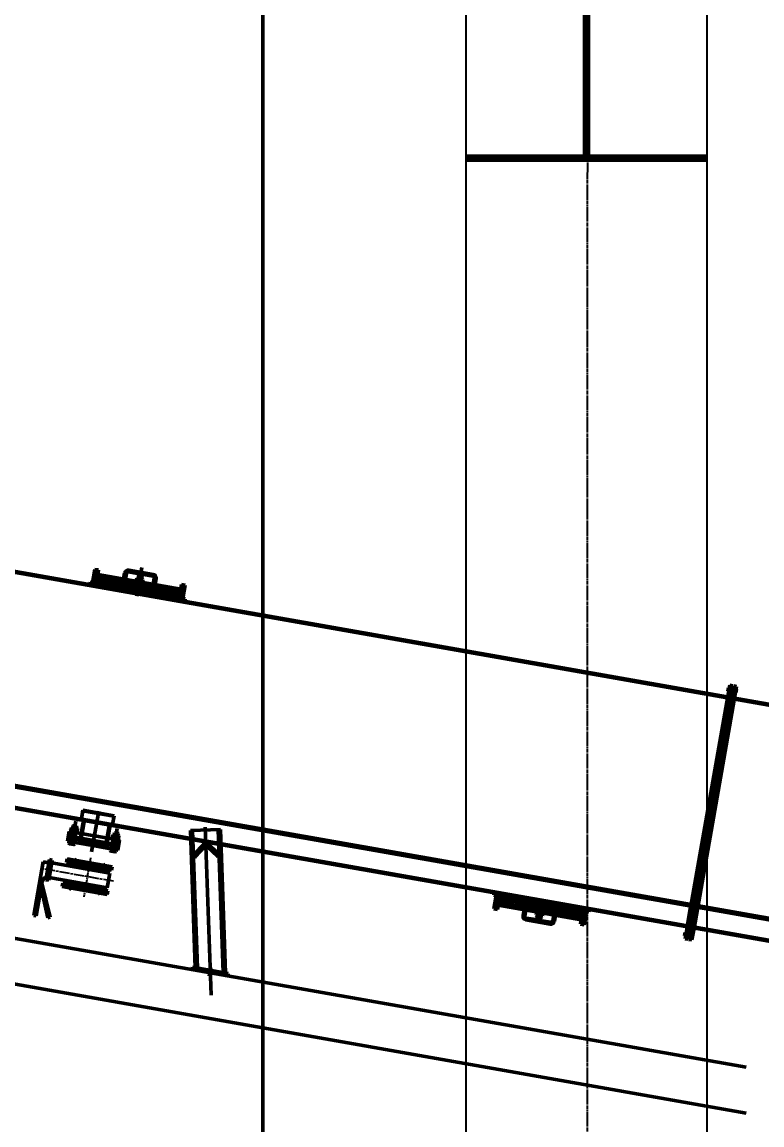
# Model space of a CAD drawing. Header units: millimetres. Extents: x -1263456 to 2767218, y -83310 to 50301.
# Drawn here: x 1107186 to 1109642, y -61491 to -57827 of the extents above; entities that cross this region are included whole.
import ezdxf

# ---------------------------------------------------------------- set-up
doc = ezdxf.new("R2010")
doc.units = ezdxf.units.MM
for name, pattern in [('AM_ISO08W050', [18, 12, -1.5, 3, -1.5]), ('AM_ISO08W050x2', [9, 6, -0.75, 1.5, -0.75]), ('AUSGEZOGEN', [0])]:
    doc.linetypes.add(name, pattern=pattern)
doc.layers.get('Defpoints').update_dxf_attribs({"linetype": 'AUSGEZOGEN'})
for name, color, linetype, lineweight in [('AM_0', 7, 'Continuous', 50), ('AM_5', 3, 'Continuous', 25), ('AM_7', 4, 'AM_ISO08W050', 25), ('AM_8', 1, 'Continuous', 25)]:
    doc.layers.add(name, color=color, linetype=linetype, lineweight=lineweight)
doc.styles.get("Standard").update_dxf_attribs({"font": 'ISOCP.SHX', "width": 0.7})
doc.dimstyles.new('AM_ISO$0', dxfattribs={"dimtxt": 3.5, "dimasz": 3.5, "dimexe": 1, "dimexo": 1, "dimgap": 1.5, "dimtad": 1, "dimdsep": 46, "dimtxsty": 'Standard', "dimcen": 0, "dimclrd": 256, "dimclre": 256, "dimclrt": 2, "dimazin": 2, "dimtp": 0.1, "dimtm": 0.1, "dimtfac": 0.71, "dimtmove": 0, "dimatfit": 3, "dimfxl": 1, "dimlwd": -1, "dimlwe": -1, "dimarcsym": 1})
doc.dimstyles.new('AM_ISO$2', dxfattribs={"dimtxt": 3.25, "dimasz": 3.25, "dimexe": 1, "dimexo": 1, "dimgap": 1.5, "dimtad": 1, "dimdsep": 46, "dimtxsty": 'Standard', "dimcen": 0, "dimclrd": 256, "dimclre": 256, "dimclrt": 2, "dimazin": 2, "dimtp": 0.1, "dimtm": 0.1, "dimtfac": 0.71, "dimtmove": 0, "dimatfit": 3, "dimfxl": 1, "dimlwd": -1, "dimlwe": -1, "dimarcsym": 1})

# ---------------------------------------------------------------- blocks, each defined once
blk = doc.blocks.new('*D232')
at = {"layer": 'AM_5', "transparency": 16777216}
for p, q in [((1102459.5, -58026.6), (1102459.5, -53127.7)), ((1109059.9, -53297.4), (1109059.9, -53127.7)), ((1108709.9, -53227.7), (1102809.5, -53227.7))]:
    blk.add_line(p, q, dxfattribs=at)
for points in [[(1102809.5, -53169.3), (1102809.5, -53286), (1102459.5, -53227.7)], [(1108709.9, -53169.3), (1108709.9, -53286), (1109059.9, -53227.7)]]:
    blk.add_solid(points, dxfattribs=at)
at = {"layer": 'Defpoints', "color": 0, "transparency": 16777216}
for p in [(1102459.5, -53227.7), (1109059.9, -53397.4), (1102459.5, -58126.6)]:
    blk.add_point(p, dxfattribs=at)
at = {"layer": 'AM_5', "color": 2, "transparency": 16777216, "insert": (1105759.7, -52902.7), "char_height": 350, "attachment_point": 5, "bg_fill": 3, "box_fill_scale": 1.1, "bg_fill_color": 256, "bg_fill_true_color": 13158600, "bg_fill_transparency": 0}
blk.add_mtext('6600', dxfattribs=at)
blk = doc.blocks.new('A$C32cf119a')
at = {"layer": 'AM_0'}
for points in [[(-16.2, 33.9), (-16.2, 32.3), (-17.8, 32.3)], [(16.2, 33.9), (16.2, 32.3), (17.8, 32.3)], [(-16.2, -3.5), (-16.2, -1.9), (-17.8, -1.9)], [(16.2, -3.5), (16.2, -1.9), (17.8, -1.9)]]:
    blk.add_hatch(color=256, dxfattribs=at).paths.add_polyline_path(points)
for p, q in [((27.6, 32.3), (-27.6, 32.3)), ((-27.6, 32.3), (-27.6, 27.9)), ((27.6, 30.1), (-27.6, 30.1)), ((27.6, 27.9), (-27.6, 27.9)), ((-16.2, 33.9), (-17.8, 32.3)), ((-16.2, 32.3), (16.2, 32.3)), ((16.2, 33.9), (17.8, 32.3)), ((27.6, 32.3), (27.6, 27.9)), ((45.1, 27.6), (45.1, 2.8)), ((48.5, 27.6), (45.1, 27.6)), ((48.5, 27.6), (48.5, 2.8)), ((-26.2, 6.2), (-26.2, 24.2)), ((-26.2, 24.2), (45.1, 24.2)), ((55.4, 23.5), (48.5, 23.5)), ((55.4, -42.1), (55.4, 23.5)), ((27.6, 2.5), (-27.6, 2.5)), ((-27.6, -1.9), (-27.6, 2.5)), ((27.6, 0.3), (-27.6, 0.3)), ((-26.2, 6.2), (45.1, 6.2)), ((27.6, -1.9), (27.6, 2.5)), ((45.1, 2.8), (48.5, 2.8)), ((27.6, -1.9), (-27.6, -1.9)), ((-16.2, -3.5), (-17.8, -1.9)), ((16.2, -3.5), (17.8, -1.9)), ((52.6, -2), (35.8, -40.8)), ((52.6, -7.9), (38.3, -42.1)), ((52.6, -42.1), (52.6, -0.1)), ((35.8, -40.8), (38.3, -42.1)), ((52.6, -42.1), (55.4, -42.1))]:
    blk.add_line(p, q, dxfattribs=at)
blk.add_arc((44.7, -0.7), 7.99, 355.9106, 61.3746, dxfattribs=at)
at = {"layer": 'AM_7'}
for p, q in [((-24.5, 33.6), (-24.5, 26.6)), ((24.5, 33.6), (24.5, 26.6)), ((-32.1, 15.2), (57.2, 15.2)), ((-24.5, 3.8), (-24.5, -3.2)), ((24.5, 3.8), (24.5, -3.2))]:
    blk.add_line(p, q, dxfattribs=at)
at = {"layer": 'AM_7', "linetype": 'AM_ISO08W050x2'}
blk.add_line((0, 38.2), (0, -9.7), dxfattribs=at)
blk = doc.blocks.new('A$C52475731')
at = {"layer": 'AM_0'}
h = blk.add_hatch(dxfattribs=at)
h.set_pattern_fill('ANSI37', color=256, angle=-10, style=0)
h.set_pattern_definition([(35, (68026.899, -94126.533), (-1.82110519, 2.60080774), []), (125, (68026.899, -94126.533), (-2.60080774, -1.82110519), [])])
h.paths.add_polyline_path([(20710.8, -6), (20710.3, -9), (20723.1, -11.3), (20723.6, -8.3)])
h = blk.add_hatch(color=256, dxfattribs=at)
h.paths.add_polyline_path([(20748.2, -12.6), (20743.3, -11.8), (20742.5, -16.7)])
h.paths.add_polyline_path([(20753.2, -13.5), (20748.2, -12.6), (20752.3, -18.4)])
h = blk.add_hatch(color=256, dxfattribs=at)
h.paths.add_polyline_path([(20846.7, -30), (20841.8, -29.1), (20840.9, -34.1)])
h.paths.add_polyline_path([(20851.6, -30.9), (20846.7, -30), (20850.8, -35.8)])
h = blk.add_hatch(color=256, dxfattribs=at)
h.paths.add_polyline_path([(20945.2, -47.4), (20950.1, -48.2), (20949.3, -53.2)])
h.paths.add_polyline_path([(20940.3, -46.5), (20945.2, -47.4), (20939.4, -51.4)])
h = blk.add_hatch(dxfattribs=at)
h.set_pattern_fill('ANSI37', color=256, angle=-10, style=0)
h.set_pattern_definition([(125, (67163.8182, -93974.3486), (2.60080774, 1.82110519), []), (35, (67163.8182, -93974.3486), (1.82110519, -2.60080774), [])])
h.paths.add_polyline_path([(20982.1, -56.9), (20982.6, -54), (20969.8, -51.7), (20969.3, -54.7)])
h = blk.add_hatch(dxfattribs=at)
h.set_pattern_fill('ANSI37', color=256, angle=-2, style=0)
h.set_pattern_definition([(43, (-487150.1707, -100130.9762), (-2.165344793, 2.322048003), []), (133, (-487150.1707, -100130.9762), (-2.322048003, -2.165344793), [])])
h.paths.add_polyline_path([(22049.7, -1051.3), (22050.2, -1048.4), (22063, -1050.6), (22062.5, -1053.6)])
h = blk.add_hatch(color=256, dxfattribs=at)
h.paths.add_polyline_path([(22087.1, -1057.9), (22082.2, -1057), (22083, -1052.1)])
h.paths.add_polyline_path([(22092, -1058.8), (22087.1, -1057.9), (22092.9, -1053.9)])
h = blk.add_hatch(color=256, dxfattribs=at)
h.paths.add_polyline_path([(22185.6, -1075.3), (22180.6, -1074.4), (22181.5, -1069.5)])
h.paths.add_polyline_path([(22190.5, -1076.1), (22185.6, -1075.3), (22191.3, -1071.2)])
h = blk.add_hatch(color=256, dxfattribs=at)
h.paths.add_polyline_path([(22284, -1092.6), (22289, -1093.5), (22289.8, -1088.6)])
h.paths.add_polyline_path([(22279.1, -1091.8), (22284, -1092.6), (22280, -1086.9)])
h = blk.add_hatch(dxfattribs=at)
h.set_pattern_fill('ANSI37', color=256, angle=-2, style=0)
h.set_pattern_definition([(133, (-488026.032, -100100.3905), (2.322048003, 2.165344793), []), (43, (-488026.032, -100100.3905), (2.165344793, -2.322048003), [])])
h.paths.add_polyline_path([(22322, -1096.3), (22321.5, -1099.2), (22308.7, -1097), (22309.2, -1094)])
for points in [[(21044.1, -1286.3), (21044.1, -1286.1), (21044.3, -1286.4), (21044.1, -1286.3)], [(21130.1, -1300.7), (21130.1, -1301.5), (21129.4, -1301.4), (21129.7, -1301.1)]]:
    blk.add_hatch(color=256, dxfattribs=at).paths.add_polyline_path(points)
for p, q in [((10479, 1783.7, 0.1), (23359.9, -487.5, 0.1)), ((10479.6, 1786.8, 0.1), (23360.4, -484.4, 0.1)), ((23238, -1178.7, 0.1), (10357.1, 1092.5, 0.1)), ((23238.9, -1173.8, 0.1), (10358, 1097.5, 0.1)), ((10345.6, 1026.8, 0.1), (23226.4, -1244.4, 0.1)), ((10345, 1023.7, 0.1), (23225.9, -1247.5, 0.1)), ((22866, -1615.7, 0.1), (10287.9, 602.1, 0.1)), ((22866, -1768, 0.1), (10290.9, 449.3, 0.1)), ((20696.5, -6.6, 0.1), (20704.3, 37.7, 0.1)), ((20716.1, 35.7, 0.1), (20704.3, 37.7, 0.1)), ((20842.9, -51.7, 0.1), (20859.8, 44, 0.1)), ((20699.1, 8.2, 0.1), (20710.9, 6.1, 0.1)), ((20702.7, 22.8, 0.1), (20701, 13, 0.1)), ((20711.8, 11, 0.1), (20701, 13, 0.1)), ((20701.7, 23, 0.1), (20713.5, 20.9, 0.1)), ((20701.7, 23, 0.1), (20713.5, 20.9, 0.1)), ((20710.9, 6.1, 0.1), (20708.3, -8.7, 0.1)), ((20711.8, 11, 0.1), (20710.9, 6.1, 0.1)), ((20713.5, 20.9, 0.1), (20711.8, 11, 0.1)), ((20987.5, -37.6, 0.1), (20711.8, 11, 0.1)), ((20713.5, 20.9, 0.1), (20716.1, 35.7, 0.1)), ((20713.5, 20.9, 0.1), (20989.3, -27.7, 0.1)), ((20802.7, 25.5, 0.1), (20799.2, 5.8, 0.1)), ((20805.6, 25, 0.1), (20802.2, 5.3, 0.1)), ((20808.6, 24.4, 0.1), (20805.1, 4.7, 0.1)), ((20845.7, 24, 0.1), (20815.6, 29.3, 0.1)), ((20846.2, 26.9, 0.1), (20816.1, 32.3, 0.1)), ((20897.3, 21, 0.1), (20816.6, 35.2, 0.1)), ((20842.9, 8.2, 0.1), (20841.3, -0.8, 0.1)), ((20842.9, 8.2, 0.1), (20844.4, 8.8, 0.1)), ((20857.5, 30.9, 0.1), (20844.3, -43.9, 0.1)), ((20862.2, 5.7, 0.1), (20844.4, 8.8, 0.1)), ((20846.4, 27.8, 0.1), (20845.3, 22, 0.1)), ((20845.3, 22, 0.1), (20849.7, 21.3, 0.1)), ((20846.4, 27.8, 0.1), (20849.3, 28.9, 0.1)), ((20848, 7.3, 0.1), (20846.4, -1.7, 0.1)), ((20849.4, 19.5, 0.1), (20847.4, 8.3, 0.1)), ((20850.4, 19.3, 0.1), (20848.4, 8.1, 0.1)), ((20864.4, 26.3, 0.1), (20849.3, 28.9, 0.1)), ((20849.4, 19.5, 0.1), (20849.7, 21.3, 0.1)), ((20849.4, 19.5, 0.1), (20861.2, 17.4, 0.1)), ((20849.7, 21.3, 0.1), (20861.5, 19.2, 0.1)), ((20861.5, 19.2, 0.1), (20849.7, 21.3, 0.1)), ((20850.4, 19.3, 0.1), (20849.7, 21.3, 0.1)), ((20851.5, 26.9, 0.1), (20850.5, 21.1, 0.1)), ((20858.3, 5.5, 0.1), (20856.7, -3.5, 0.1)), ((20860.1, 17.6, 0.1), (20858.1, 6.4, 0.1)), ((20861.2, 17.4, 0.1), (20859.2, 6.2, 0.1)), ((20860.1, 17.6, 0.1), (20861.5, 19.2, 0.1)), ((20861.7, 25.1, 0.1), (20860.7, 19.3, 0.1)), ((20861.2, 17.4, 0.1), (20861.5, 19.2, 0.1)), ((20861.5, 19.2, 0.1), (20865.8, 18.4, 0.1)), ((20863.4, 4.6, 0.1), (20861.8, -4.4, 0.1)), ((20863.4, 4.6, 0.1), (20862.2, 5.7, 0.1)), ((20866.8, 24.2, 0.1), (20864.4, 26.3, 0.1)), ((20866.8, 24.2, 0.1), (20865.8, 18.4, 0.1)), ((20896.3, 15.1, 0.1), (20866.2, 20.4, 0.1)), ((20896.8, 18, 0.1), (20866.7, 23.3, 0.1)), ((20897.7, -11.6, 0.1), (20901.2, 8.1, 0.1)), ((20900.7, -12.1, 0.1), (20904.1, 7.6, 0.1)), ((20903.6, -12.6, 0.1), (20907.1, 7.1, 0.1)), ((21007.3, -69.5, 0.1), (20682.3, -12.2, 0.1)), ((20723.1, -11.3, 0.1), (20708.3, -8.7, 0.1)), ((20710.8, -6, 0.1), (20710.3, -9, 0.1)), ((20710.8, -6, 0.1), (20711.9, -0.1, 0.1)), ((20710.8, -6, 0.1), (20723.6, -8.3, 0.1)), ((20753.2, -13.5, 0.1), (20710.8, -6, 0.1)), ((20711.9, -0.1, 0.1), (20743.4, -5.7, 0.1)), ((20720.7, -19, 0.1), (20720.2, -22.1, 0.1)), ((20723.1, -11.3, 0.1), (20721.7, -19.1, 0.1)), ((20723.6, -8.3, 0.1), (20723.1, -11.3, 0.1)), ((20725.6, -8.7, 0.1), (20724.7, -13.6, 0.1)), ((20743.3, -11.8, 0.1), (20742.5, -16.7, 0.1)), ((20742.5, -16.7, 0.1), (20748.2, -12.6, 0.1)), ((20743.4, -5.7, 0.1), (20744.4, -5.9, 0.1)), ((20744.4, -5.9, 0.1), (20754.2, -7.6, 0.1)), ((20748.2, -12.6, 0.1), (20752.3, -18.4, 0.1)), ((21007.3, -69.5, 0.1), (20751.3, -24.3, 0.1)), ((20753.2, -13.5, 0.1), (20752.3, -18.4, 0.1)), ((20982.6, -54, 0.1), (20753.2, -13.5, 0.1)), ((20754.2, -7.6, 0.1), (20755.2, -7.8, 0.1)), ((20755.2, -7.8, 0.1), (20983.7, -48.1, 0.1)), ((20794.1, -14.6, 0.1), (20794.6, -14.7, 0.1)), ((20797.5, -4.1, 0.1), (20795.6, -14.9, 0.1)), ((20795.6, -14.9, 0.1), (20801.5, -15.9, 0.1)), ((20800.4, -4.6, 0.1), (20798, -18.3, 0.1)), ((20803.4, -5.1, 0.1), (20801.5, -15.9, 0.1)), ((20803, -16.2, 0.1), (20802.5, -16.1, 0.1)), ((20841.8, -29.1, 0.1), (20840.9, -34.1, 0.1)), ((20840.9, -34.1, 0.1), (20846.7, -30, 0.1)), ((20841.3, -0.8, 0.1), (20842.5, -1.9, 0.1)), ((20845.5, -2.4, 0.1), (20842, -22, 0.1)), ((20842, -22, 0.1), (20853.9, -24.1, 0.1)), ((20842.9, -23.2, 0.1), (20842, -22, 0.1)), ((20860.3, -5, 0.1), (20842.5, -1.9, 0.1)), ((20846.6, -2.6, 0.1), (20842.9, -23.2, 0.1)), ((20842.9, -23.2, 0.1), (20852.6, -25, 0.1)), ((20845, -2.3, 0.1), (20843.3, -12.1, 0.1)), ((20846.7, -30, 0.1), (20850.8, -35.8, 0.1)), ((20851.6, -30.9, 0.1), (20850.8, -35.8, 0.1)), ((20856.3, -4.3, 0.1), (20852.6, -25, 0.1)), ((20853.9, -24.1, 0.1), (20852.6, -25, 0.1)), ((20857.3, -4.5, 0.1), (20853.9, -24.1, 0.1)), ((20857.8, -4.6, 0.1), (20856.1, -14.4, 0.1)), ((20861.8, -4.4, 0.1), (20860.3, -5, 0.1)), ((20892.6, -32, 0.1), (20893.1, -32.1, 0.1)), ((20894.1, -32.3, 0.1), (20896, -21.4, 0.1)), ((20894.1, -32.3, 0.1), (20900, -33.3, 0.1)), ((20900, -33.3, 0.1), (20894.1, -32.3, 0.1)), ((20896.6, -35.3, 0.1), (20898.9, -22, 0.1)), ((20900, -33.3, 0.1), (20901.9, -22.5, 0.1)), ((20901.4, -33.6, 0.1), (20900.9, -33.5, 0.1)), ((20989.3, -27.7, 0.1), (20987.5, -37.6, 0.1)), ((20989.3, -27.7, 0.1), (21001.1, -29.8, 0.1)), ((20991.9, -13, 0.1), (21003.7, -15, 0.1)), ((20995.9, -59.4, 0.1), (21003.7, -15, 0.1)), ((21000.1, -29.6, 0.1), (20998.4, -39.5, 0.1)), ((20940.3, -46.5, 0.1), (20939.4, -51.4, 0.1)), ((20945.2, -47.4, 0.1), (20939.4, -51.4, 0.1)), ((20941.3, -40.6, 0.1), (20940.3, -40.4, 0.1)), ((20941.3, -40.6, 0.1), (20940.3, -40.4, 0.1)), ((20951.2, -42.3, 0.1), (20941.3, -40.6, 0.1)), ((20951.2, -42.3, 0.1), (20941.3, -40.6, 0.1)), ((20949.3, -53.2, 0.1), (20945.2, -47.4, 0.1)), ((20950.1, -48.2, 0.1), (20949.3, -53.2, 0.1)), ((20952.2, -42.5, 0.1), (20951.2, -42.3, 0.1)), ((20952.2, -42.5, 0.1), (20951.2, -42.3, 0.1)), ((20967, -56.3, 0.1), (20967.9, -51.4, 0.1)), ((20969.3, -54.7, 0.1), (20967.9, -62.6, 0.1)), ((20968.9, -62.7, 0.1), (20968.4, -65.8, 0.1)), ((20969.8, -51.7, 0.1), (20969.3, -54.7, 0.1)), ((21003.8, -60.7, 0.1), (20969.3, -54.7, 0.1)), ((20982.6, -54, 0.1), (20969.8, -51.7, 0.1)), ((20982.6, -54, 0.1), (20982.1, -56.9, 0.1)), ((20983.7, -48.1, 0.1), (20982.6, -54, 0.1)), ((20984.1, -57.3, 0.1), (20986.7, -42.5, 0.1)), ((20986.7, -42.5, 0.1), (20987.5, -37.6, 0.1)), ((20998.4, -39.5, 0.1), (20987.5, -37.6, 0.1)), ((21002.4, -68.6, 0.1), (21003.8, -60.7, 0.1)), ((22672.9, -1190.8, 0.1), (22821.4, -348.7, 0.1)), ((22676, -1191.3, 0.1), (22824.5, -349.3, 0.1)), ((22692.8, -1153.6, 0.1), (22834.3, -351, 0.1)), ((22800.3, -360.3, 0.1), (22826.2, -364.8, 0.1)), ((22804.9, -384.4, 0.1), (22811.5, -347, 0.1)), ((22811.5, -347, 0.1), (22821.4, -348.7, 0.1)), ((22817.7, -363.3, 0.1), (22838.1, -366.9, 0.1)), ((22834.3, -351, 0.1), (22824.5, -349.3, 0.1)), ((22682.2, -1080.7, 0.1), (22804.9, -384.4, 0.1)), ((20659.2, -791.9, 0.1), (20664.4, -762.3, 0.1)), ((20664, -764.3, 0.1), (20767.2, -782.5, 0.1)), ((20664.4, -762.3, 0.1), (20767.6, -780.5, 0.1)), ((20717, -765.8, 0.1), (20693.2, -900.7, 0.1)), ((20626.2, -879, 0.1), (20640.3, -798.9, 0.1)), ((20666.2, -796.2, 0.1), (20658.5, -839.6, 0.1)), ((20658.6, -855.9, 0.1), (20669.6, -793.7, 0.1)), ((20665.7, -793, 0.1), (20665.2, -796, 0.1)), ((20666.7, -793.2, 0.1), (20666.3, -795.6, 0.1)), ((20762.4, -810.1, 0.1), (20767.6, -780.5, 0.1)), ((20619.1, -832.7, 0.1), (20613.4, -865.2, 0.1)), ((20619.1, -832.7, 0.1), (20702.6, -847.4, 0.1)), ((20621.3, -866.6, 0.1), (20627, -834.1, 0.1)), ((20622.4, -831.3, 0.1), (20622.1, -833.2, 0.1)), ((20622.1, -833.2, 0.1), (20628, -834.2, 0.1)), ((20622.4, -831.3, 0.1), (20623.1, -830.8, 0.1)), ((20628.3, -832.4, 0.1), (20622.4, -831.3, 0.1)), ((20622.6, -865, 0.1), (20628.4, -831.8, 0.1)), ((20625.5, -831.3, 0.1), (20623.1, -830.8, 0.1)), ((20623.6, -865.2, 0.1), (20629.5, -832, 0.1)), ((20624.2, -830.2, 0.1), (20626.1, -819.8, 0.1)), ((20624.2, -830.2, 0.1), (20625.5, -831.3, 0.1)), ((20643.2, -834.4, 0.1), (20625.5, -831.3, 0.1)), ((20626.1, -819.8, 0.1), (20627.6, -819.3, 0.1)), ((20645.3, -822.4, 0.1), (20627.6, -819.3, 0.1)), ((20629.4, -831.1, 0.1), (20631.2, -820.7, 0.1)), ((20630.6, -819.8, 0.1), (20631.6, -813.6, 0.1)), ((20631.6, -820, 0.1), (20632.9, -812.8, 0.1)), ((20631.6, -813.6, 0.1), (20632.9, -812.8, 0.1)), ((20643.4, -815.7, 0.1), (20631.6, -813.6, 0.1)), ((20642.6, -814.5, 0.1), (20632.9, -812.8, 0.1)), ((20633.3, -866.9, 0.1), (20639.2, -833.7, 0.1)), ((20634.4, -867.1, 0.1), (20640.2, -833.9, 0.1)), ((20635.1, -869, 0.1), (20640.8, -836.5, 0.1)), ((20641.6, -818.9, 0.1), (20636, -850.9, 0.1)), ((20639.6, -832.9, 0.1), (20641.4, -822.5, 0.1)), ((20639.8, -836.3, 0.1), (20645.7, -837.4, 0.1)), ((20646.1, -835.5, 0.1), (20640.1, -834.5, 0.1)), ((20641.3, -821.7, 0.1), (20642.6, -814.5, 0.1)), ((20642.4, -821.9, 0.1), (20643.4, -815.7, 0.1)), ((20642.6, -814.5, 0.1), (20643.4, -815.7, 0.1)), ((20644.7, -833.8, 0.1), (20643.2, -834.4, 0.1)), ((20645.6, -834.8, 0.1), (20643.2, -834.4, 0.1)), ((20644.7, -833.8, 0.1), (20646.6, -823.4, 0.1)), ((20646.6, -823.4, 0.1), (20645.3, -822.4, 0.1)), ((20646.1, -835.5, 0.1), (20645.6, -834.8, 0.1)), ((20645.7, -837.4, 0.1), (20646.1, -835.5, 0.1)), ((20658.1, -839.6, 0.1), (20652.4, -872.1, 0.1)), ((20658.5, -839.6, 0.1), (20655.7, -855.4, 0.1)), ((20741, -870.4, 0.1), (20752, -808.2, 0.1)), ((20754.3, -811.7, 0.1), (20746.7, -855.2, 0.1)), ((20754.9, -808.7, 0.1), (20754.4, -811.6, 0.1)), ((20755.8, -808.9, 0.1), (20755.3, -811.9, 0.1)), ((20763.6, -903.2, 0.1), (20777.7, -823.1, 0.1)), ((20769.6, -841.5, 0.1), (20764, -873.5, 0.1)), ((20767.9, -844, 0.1), (20769, -837.9, 0.1)), ((20769, -844.2, 0.1), (20770.3, -837, 0.1)), ((20770.3, -837, 0.1), (20769, -837.9, 0.1)), ((20769, -837.9, 0.1), (20780.8, -839.9, 0.1)), ((20769.1, -871.8, 0.1), (20776.4, -830.3, 0.1)), ((20770.3, -837, 0.1), (20780, -838.7, 0.1)), ((20778.7, -845.9, 0.1), (20780, -838.7, 0.1)), ((20779.7, -846.1, 0.1), (20780.8, -839.9, 0.1)), ((20780.8, -839.9, 0.1), (20780, -838.7, 0.1)), ((21020.9, -829.6, 0.1), (21120.8, -826.1, 0.1)), ((21036.8, -1285, 0.1), (21020.9, -829.6, 0.1)), ((21044.1, -1286.3, 0.1), (21028.2, -829.3, 0.1)), ((21090, -1376.1, 0.1), (21070.5, -818.1, 0.1)), ((21130.1, -1301.5, 0.1), (21113.5, -826.3, 0.1)), ((21137.5, -1302.8, 0.1), (21120.8, -826.1, 0.1)), ((20613.4, -865.2, 0.1), (20696.9, -879.9, 0.1)), ((20615.5, -853.4, 0.1), (20623.4, -854.8, 0.1)), ((20616.4, -848.4, 0.1), (20624.2, -849.8, 0.1)), ((20616.9, -871.8, 0.1), (20617.9, -866, 0.1)), ((20616.9, -871.8, 0.1), (20619.3, -873.8, 0.1)), ((20622.3, -866.7, 0.1), (20617.9, -866, 0.1)), ((20619.3, -873.8, 0.1), (20634.4, -876.5, 0.1)), ((20622, -872.7, 0.1), (20623.1, -866.9, 0.1)), ((20622.6, -865, 0.1), (20622.3, -866.7, 0.1)), ((20623.6, -865.2, 0.1), (20622.3, -866.7, 0.1)), ((20634.1, -868.8, 0.1), (20622.3, -866.7, 0.1)), ((20622.3, -866.7, 0.1), (20634.1, -868.8, 0.1)), ((20634.4, -867.1, 0.1), (20622.6, -865, 0.1)), ((20632.3, -874.5, 0.1), (20633.3, -868.7, 0.1)), ((20633.3, -866.9, 0.1), (20634.1, -868.8, 0.1)), ((20634.4, -867.1, 0.1), (20634.1, -868.8, 0.1)), ((20638.4, -869.6, 0.1), (20634.1, -868.8, 0.1)), ((20637.4, -875.4, 0.1), (20634.4, -876.5, 0.1)), ((20637.2, -857.2, 0.1), (20699, -868.1, 0.1)), ((20637.4, -875.4, 0.1), (20638.4, -869.6, 0.1)), ((20638, -852.3, 0.1), (20699.8, -863.2, 0.1)), ((20760.7, -879, 0.1), (20699, -868.1, 0.1)), ((20761.6, -874.1, 0.1), (20699.8, -863.2, 0.1)), ((20786.1, -862.1, 0.1), (20702.6, -847.4, 0.1)), ((20747.1, -855.2, 0.1), (20741.3, -887.7, 0.1)), ((20746.7, -855.2, 0.1), (20743.9, -870.9, 0.1)), ((20758.7, -890.8, 0.1), (20764.4, -858.3, 0.1)), ((20759.5, -857.4, 0.1), (20759.8, -855.6, 0.1)), ((20765.4, -858.5, 0.1), (20759.5, -857.4, 0.1)), ((20759.8, -855.6, 0.1), (20760.5, -855.1, 0.1)), ((20759.8, -855.6, 0.1), (20765.7, -856.6, 0.1)), ((20760, -889.2, 0.1), (20765.8, -856, 0.1)), ((20760.5, -855.1, 0.1), (20762.9, -855.5, 0.1)), ((20761, -889.4, 0.1), (20766.9, -856.2, 0.1)), ((20761, -892.5, 0.1), (20781.3, -878.3, 0.1)), ((20761.6, -854.5, 0.1), (20763.5, -844, 0.1)), ((20761.6, -854.5, 0.1), (20762.9, -855.5, 0.1)), ((20762.9, -855.5, 0.1), (20780.6, -858.6, 0.1)), ((20763.5, -844, 0.1), (20765, -843.5, 0.1)), ((20764, -875.2, 0.1), (20778.2, -895.5, 0.1)), ((20765, -843.5, 0.1), (20782.7, -846.6, 0.1)), ((20766.7, -855.4, 0.1), (20768.6, -844.9, 0.1)), ((20770.7, -891.1, 0.1), (20776.6, -857.9, 0.1)), ((20771.8, -891.3, 0.1), (20777.6, -858.1, 0.1)), ((20772.5, -893.2, 0.1), (20778.2, -860.7, 0.1)), ((20783.3, -877.9, 0.1), (20775.4, -876.5, 0.1)), ((20777, -857.2, 0.1), (20778.8, -846.7, 0.1)), ((20783.1, -861.6, 0.1), (20777.2, -860.6, 0.1)), ((20777.5, -858.7, 0.1), (20783.4, -859.7, 0.1)), ((20786.1, -862.1, 0.1), (20780.3, -894.6, 0.1)), ((20782.1, -858.1, 0.1), (20780.6, -858.6, 0.1)), ((20780.6, -858.6, 0.1), (20782.9, -859, 0.1)), ((20782.1, -858.1, 0.1), (20783.9, -847.6, 0.1)), ((20783.9, -847.6, 0.1), (20782.7, -846.6, 0.1)), ((20783.4, -859.7, 0.1), (20782.9, -859, 0.1)), ((20783.4, -859.7, 0.1), (20783.1, -861.6, 0.1)), ((20780.3, -894.6, 0.1), (20696.9, -879.9, 0.1)), ((20754.3, -896, 0.1), (20755.3, -890.2, 0.1)), ((20754.3, -896, 0.1), (20756.7, -898.1, 0.1)), ((20755.3, -890.2, 0.1), (20759.6, -891, 0.1)), ((20755.3, -890.2, 0.1), (20759.6, -891, 0.1)), ((20771.8, -900.7, 0.1), (20756.7, -898.1, 0.1)), ((20759.4, -896.9, 0.1), (20760.4, -891.1, 0.1)), ((20760, -889.2, 0.1), (20759.6, -891, 0.1)), ((20761, -889.4, 0.1), (20759.6, -891, 0.1)), ((20759.6, -891, 0.1), (20771.5, -893.1, 0.1)), ((20771.5, -893.1, 0.1), (20759.6, -891, 0.1)), ((20759.6, -891, 0.1), (20771.5, -893.1, 0.1)), ((20771.5, -893.1, 0.1), (20759.6, -891, 0.1)), ((20760, -889.2, 0.1), (20771.8, -891.3, 0.1)), ((20769.6, -898.7, 0.1), (20770.7, -892.9, 0.1)), ((20770.7, -891.1, 0.1), (20771.5, -893.1, 0.1)), ((20771.8, -891.3, 0.1), (20771.5, -893.1, 0.1)), ((20771.5, -893.1, 0.1), (20775.8, -893.8, 0.1)), ((20771.5, -893.1, 0.1), (20775.8, -893.8, 0.1)), ((20774.8, -899.6, 0.1), (20771.8, -900.7, 0.1)), ((20782.4, -882.8, 0.1), (20774.5, -881.4, 0.1)), ((20774.8, -899.6, 0.1), (20775.8, -893.8, 0.1)), ((22350, -1093.1, 0.1), (22025, -1035.8, 0.1)), ((22036.4, -1045.9, 0.1), (22028.6, -1090.2, 0.1)), ((22033.8, -1060.7, 0.1), (22045.6, -1062.8, 0.1)), ((22045.6, -1062.8, 0.1), (22048.2, -1048, 0.1)), ((22063, -1050.6, 0.1), (22048.2, -1048, 0.1)), ((22049.7, -1051.3, 0.1), (22048.6, -1057.2, 0.1)), ((22048.6, -1057.2, 0.1), (22080.1, -1062.8, 0.1)), ((22049.7, -1051.3, 0.1), (22050.2, -1048.4, 0.1)), ((22049.7, -1051.3, 0.1), (22062.5, -1053.6, 0.1)), ((22092, -1058.8, 0.1), (22049.7, -1051.3, 0.1)), ((22062.5, -1053.6, 0.1), (22063, -1050.6, 0.1)), ((22063, -1050.6, 0.1), (22064.4, -1042.7, 0.1)), ((22063.4, -1042.6, 0.1), (22063.9, -1039.5, 0.1)), ((22063.4, -1042.6, 0.1), (22063.9, -1039.6, 0.1)), ((22064.4, -1053.9, 0.1), (22065.3, -1049, 0.1)), ((22082.2, -1057, 0.1), (22083, -1052.1, 0.1)), ((22083, -1052.1, 0.1), (22087.1, -1057.9, 0.1)), ((22093.9, -1047.9, 0.1), (22084.1, -1046.2, 0.1)), ((22093.9, -1047.9, 0.1), (22084.1, -1046.2, 0.1)), ((22087.1, -1057.9, 0.1), (22092.9, -1053.9, 0.1)), ((22092, -1058.8, 0.1), (22092.9, -1053.9, 0.1)), ((22321.5, -1099.2, 0.1), (22092, -1058.8, 0.1)), ((22350, -1093.1, 0.1), (22093.9, -1047.9, 0.1)), ((22350, -1093.1, 0.1), (22093.9, -1047.9, 0.1)), ((22174.8, -1136.2, 0.1), (22188, -1061.4, 0.1)), ((22040.4, -1092.3, 0.1), (22028.6, -1090.2, 0.1)), ((22031.2, -1075.5, 0.1), (22043, -1077.6, 0.1)), ((22031.2, -1075.5, 0.1), (22043, -1077.6, 0.1)), ((22032.2, -1075.6, 0.1), (22033.9, -1065.8, 0.1)), ((22044.7, -1067.7, 0.1), (22033.9, -1065.8, 0.1)), ((22043, -1077.6, 0.1), (22040.4, -1092.3, 0.1)), ((22043, -1077.6, 0.1), (22044.7, -1067.7, 0.1)), ((22043, -1077.6, 0.1), (22318.7, -1126.2, 0.1)), ((22044.7, -1067.7, 0.1), (22045.6, -1062.8, 0.1)), ((22320.5, -1116.3, 0.1), (22044.7, -1067.7, 0.1)), ((22080.1, -1062.8, 0.1), (22081.1, -1063, 0.1)), ((22081.1, -1063, 0.1), (22091, -1064.7, 0.1)), ((22091, -1064.7, 0.1), (22091.9, -1064.9, 0.1)), ((22091.9, -1064.9, 0.1), (22320.4, -1105.2, 0.1)), ((22125.2, -1112.4, 0.1), (22128.7, -1092.7, 0.1)), ((22128.2, -1112.9, 0.1), (22131.6, -1093.2, 0.1)), ((22130.4, -1082.8, 0.1), (22132.3, -1072, 0.1)), ((22130.8, -1071.7, 0.1), (22131.3, -1071.8, 0.1)), ((22131.1, -1113.4, 0.1), (22134.6, -1093.7, 0.1)), ((22132.3, -1072, 0.1), (22138.2, -1073, 0.1)), ((22133.4, -1083.3, 0.1), (22135.8, -1069.6, 0.1)), ((22136.3, -1083.9, 0.1), (22138.2, -1073, 0.1)), ((22139.7, -1073.3, 0.1), (22139.2, -1073.2, 0.1)), ((22174.5, -1100.7, 0.1), (22176.2, -1090.9, 0.1)), ((22175, -1100.8, 0.1), (22178.4, -1081.2, 0.1)), ((22176, -1101, 0.1), (22179.7, -1080.3, 0.1)), ((22179.7, -1080.3, 0.1), (22178.4, -1081.2, 0.1)), ((22178.4, -1081.2, 0.1), (22190.2, -1083.3, 0.1)), ((22179.7, -1080.3, 0.1), (22189.4, -1082, 0.1)), ((22180.6, -1074.4, 0.1), (22181.5, -1069.5, 0.1)), ((22181.5, -1069.5, 0.1), (22185.6, -1075.3, 0.1)), ((22185.6, -1075.3, 0.1), (22191.3, -1071.2, 0.1)), ((22185.7, -1102.7, 0.1), (22189.4, -1082, 0.1)), ((22186.8, -1102.9, 0.1), (22190.2, -1083.3, 0.1)), ((22187.3, -1103, 0.1), (22189, -1093.1, 0.1)), ((22190.2, -1083.3, 0.1), (22189.4, -1082, 0.1)), ((22190.5, -1076.1, 0.1), (22191.3, -1071.2, 0.1)), ((22230.8, -1089.3, 0.1), (22228.9, -1100.2, 0.1)), ((22229.3, -1089.1, 0.1), (22229.8, -1089.2, 0.1)), ((22230.8, -1089.3, 0.1), (22236.7, -1090.4, 0.1)), ((22236.7, -1090.4, 0.1), (22230.8, -1089.3, 0.1)), ((22234.2, -1087.4, 0.1), (22231.8, -1100.7, 0.1)), ((22236.7, -1090.4, 0.1), (22234.8, -1101.2, 0.1)), ((22238.2, -1090.7, 0.1), (22237.7, -1090.6, 0.1)), ((22278.1, -1097.7, 0.1), (22277.1, -1097.5, 0.1)), ((22278.1, -1097.7, 0.1), (22277.1, -1097.5, 0.1)), ((22287.9, -1099.4, 0.1), (22278.1, -1097.7, 0.1)), ((22287.9, -1099.4, 0.1), (22278.1, -1097.7, 0.1)), ((22279.1, -1091.8, 0.1), (22280, -1086.9, 0.1)), ((22284, -1092.6, 0.1), (22280, -1086.9, 0.1)), ((22289.8, -1088.6, 0.1), (22284, -1092.6, 0.1)), ((22289, -1093.5, 0.1), (22289.8, -1088.6, 0.1)), ((22307.6, -1091.7, 0.1), (22306.7, -1096.6, 0.1)), ((22308.7, -1097, 0.1), (22309.2, -1094, 0.1)), ((22321.5, -1099.2, 0.1), (22308.7, -1097, 0.1)), ((22309.2, -1094, 0.1), (22310.6, -1086.2, 0.1)), ((22343.6, -1100.1, 0.1), (22309.2, -1094, 0.1)), ((22311.6, -1086.3, 0.1), (22312.1, -1083.2, 0.1)), ((22311.6, -1086.3, 0.1), (22312.1, -1083.3, 0.1)), ((22323.9, -1096.6, 0.1), (22321.3, -1111.4, 0.1)), ((22321.5, -1099.2, 0.1), (22322, -1096.3, 0.1)), ((22335.8, -1098.7, 0.1), (22328, -1143, 0.1)), ((22345, -1092.2, 0.1), (22343.6, -1100.1, 0.1)), ((22670, -1149.5, 0.1), (22682.7, -1077.8, 0.1)), ((22215.7, -1140.5, 0.1), (22134.9, -1126.3, 0.1)), ((22165.6, -1128.6, 0.1), (22135.5, -1123.3, 0.1)), ((22166.1, -1125.7, 0.1), (22136, -1120.4, 0.1)), ((22165.4, -1129.5, 0.1), (22166.5, -1123.7, 0.1)), ((22165.4, -1129.5, 0.1), (22167.9, -1131.6, 0.1)), ((22166.5, -1123.7, 0.1), (22170.8, -1124.5, 0.1)), ((22182.9, -1134.2, 0.1), (22167.9, -1131.6, 0.1)), ((22168.9, -1109.9, 0.1), (22170.5, -1100.9, 0.1)), ((22168.9, -1109.9, 0.1), (22170.1, -1110.9, 0.1)), ((22187.9, -1114.1, 0.1), (22170.1, -1110.9, 0.1)), ((22170.5, -1100.9, 0.1), (22172, -1100.3, 0.1)), ((22170.6, -1130.4, 0.1), (22171.6, -1124.6, 0.1)), ((22171.1, -1122.7, 0.1), (22170.8, -1124.5, 0.1)), ((22172.2, -1122.9, 0.1), (22170.8, -1124.5, 0.1)), ((22170.8, -1124.5, 0.1), (22182.6, -1126.5, 0.1)), ((22182.6, -1126.5, 0.1), (22170.8, -1124.5, 0.1)), ((22171.1, -1122.7, 0.1), (22173.1, -1111.5, 0.1)), ((22171.1, -1122.7, 0.1), (22182.9, -1124.8, 0.1)), ((22189.7, -1103.4, 0.1), (22172, -1100.3, 0.1)), ((22172.2, -1122.9, 0.1), (22174.1, -1111.6, 0.1)), ((22174, -1110.8, 0.1), (22175.6, -1101.8, 0.1)), ((22180.8, -1132.2, 0.1), (22181.8, -1126.4, 0.1)), ((22181.9, -1124.6, 0.1), (22183.8, -1113.4, 0.1)), ((22181.9, -1124.6, 0.1), (22182.6, -1126.5, 0.1)), ((22182.9, -1124.8, 0.1), (22182.6, -1126.5, 0.1)), ((22182.6, -1126.5, 0.1), (22186.9, -1127.3, 0.1)), ((22182.9, -1124.8, 0.1), (22184.9, -1113.5, 0.1)), ((22185.9, -1133.1, 0.1), (22182.9, -1134.2, 0.1)), ((22184.3, -1112.6, 0.1), (22185.8, -1103.6, 0.1)), ((22185.9, -1133.1, 0.1), (22186.9, -1127.3, 0.1)), ((22216.2, -1137.5, 0.1), (22186.1, -1132.2, 0.1)), ((22216.7, -1134.6, 0.1), (22186.6, -1129.3, 0.1)), ((22189.4, -1113.5, 0.1), (22187.9, -1114.1, 0.1)), ((22189.4, -1113.5, 0.1), (22191, -1104.5, 0.1)), ((22191, -1104.5, 0.1), (22189.7, -1103.4, 0.1)), ((22227.2, -1110, 0.1), (22223.7, -1129.7, 0.1)), ((22230.1, -1110.6, 0.1), (22226.6, -1130.2, 0.1)), ((22233.1, -1111.1, 0.1), (22229.6, -1130.8, 0.1)), ((22288.9, -1099.6, 0.1), (22287.9, -1099.4, 0.1)), ((22288.9, -1099.6, 0.1), (22287.9, -1099.4, 0.1)), ((22318.7, -1126.2, 0.1), (22320.5, -1116.3, 0.1)), ((22318.7, -1126.2, 0.1), (22330.6, -1128.3, 0.1)), ((22320.4, -1105.2, 0.1), (22321.5, -1099.2, 0.1)), ((22321.3, -1111.4, 0.1), (22320.5, -1116.3, 0.1)), ((22331.3, -1118.2, 0.1), (22320.5, -1116.3, 0.1)), ((22329.6, -1128.1, 0.1), (22331.3, -1118.2, 0.1)), ((22316.1, -1141, 0.1), (22328, -1143, 0.1)), ((22663.1, -1189, 0.1), (22669.5, -1152.4, 0.1)), ((22685.9, -1193, 0.1), (22692.8, -1153.6, 0.1)), ((22657, -1172.6, 0.1), (22682.9, -1177.1, 0.1)), ((22663.1, -1189, 0.1), (22672.9, -1190.8, 0.1)), ((22673.9, -1175.6, 0.1), (22692.8, -1178.9, 0.1)), ((22685.9, -1193, 0.1), (22676, -1191.3, 0.1)), ((21026.6, -1291.4, 0.1), (21028, -1283.5, 0.1)), ((21144.8, -1312.2, 0.1), (21026.6, -1291.4, 0.1)), ((21028, -1283.5, 0.1), (21146.2, -1304.3, 0.1)), ((21044.1, -1286.1, 0.1), (21044.3, -1286.4, 0.1)), ((21080.2, -1292.7, 0.1), (21078.8, -1300.6, 0.1)), ((21083.7, -1313, 0.1), (21088.8, -1284.4, 0.1)), ((21094, -1295.1, 0.1), (21092.6, -1303, 0.1)), ((21130.1, -1300.7, 0.1), (21129.4, -1301.4, 0.1)), ((21146.2, -1304.3, 0.1), (21144.8, -1312.2, 0.1))]:
    blk.add_line(p, q, dxfattribs=at)
at = {"layer": 'AM_0', "elevation": 0.1}
for points in [[(20741.4, -22.6), (20687.2, -13.1), (20688.6, -5.2)], [(20688.6, -5.2), (20708.3, -8.7)], [(20723.6, -8.3), (20743.3, -11.8)], [(20724.7, -13.6), (20967, -56.3)], [(20751.3, -24.3), (20741.4, -22.6)], [(21002.4, -68.6), (20751.3, -24.3)], [(20753.2, -13.5), (20982.6, -54)], [(20844.8, -12.4), (20843.8, -12.2)], [(20854.6, -14.1), (20844.8, -12.4)], [(20855.6, -14.3), (20854.6, -14.1)], [(20989.3, -27.7), (20991.9, -13)], [(20989.3, -27.7), (21001.1, -29.8)], [(20986.7, -42.5), (20998.5, -44.6)], [(22084.1, -1046.2), (22029.9, -1036.7), (22028.5, -1044.5)], [(22028.5, -1044.5), (22048.2, -1048)], [(22062.5, -1053.6), (22082.2, -1057)], [(22065.3, -1049), (22307.6, -1091.7)], [(22093.9, -1047.9), (22084.1, -1046.2)], [(22092, -1058.8), (22321.5, -1099.2)], [(22345, -1092.2), (22093.9, -1047.9)], [(22177.7, -1091.2), (22176.7, -1091)], [(22187.5, -1092.9), (22177.7, -1091.2)], [(22188.5, -1093.1), (22187.5, -1092.9)], [(22318.7, -1126.2), (22316.1, -1141)], [(22318.7, -1126.2), (22330.6, -1128.3)], [(22321.3, -1111.4), (22333.2, -1113.5)]]:
    blk.add_lwpolyline(points, dxfattribs=at)
at = {"layer": 'AM_0'}
blk.add_lwpolyline([(21072.2, -867.8), (21119.8, -912.1), (21117.4, -914.7, -0.414214), (21111, -914.9), (21077.4, -883.5, 0.414214), (21068.2, -883.9), (21036.8, -917.5, -0.414214), (21030.5, -917.7), (21027.9, -915.3)], format="xyb", close=True, dxfattribs=at)
blk.add_circle((20771.1, -885.4, 0.1), 8.75, dxfattribs=at)
for centre, radius, start, end in [((20814.5, 23.4, 0.1), 12, 80, 170), ((20814.5, 23.4, 0.1), 9, 80, 170), ((20814.5, 23.4, 0.1), 6, 80, 170), ((20844.8, 4, 0.1), 4.6, 45.5615, 105.5615), ((20848.3, 23.7, 0.1), 4.59, 45.5531, 105.5531), ((20850.3, -9.7, 0.1), 17.2, 62.383, 97.617), ((20853.8, 9.9, 0.1), 17.2, 62.3875, 97.6125), ((20860.2, 1.3, 0.1), 4.6, 54.4385, 114.4385), ((20863.6, 21, 0.1), 4.59, 54.4469, 114.4469), ((20895.3, 9.2, 0.1), 6, 350, 80), ((20895.3, 9.2, 0.1), 9, 350, 80), ((20895.3, 9.2, 0.1), 12, 350, 80), ((20844.5, 2.5, 0.1), 4.6, 234.4385, 294.4385), ((20854.4, 13.5, 0.1), 17.2, 242.383, 277.617), ((20859.9, -0.3, 0.1), 4.6, 225.5615, 285.5615), ((20764.8, -851.2, 0.1), 4.6, 234.4385, 294.4385), ((20765.4, -848.2, 0.1), 4.6, 45.5615, 105.5615), ((20774.7, -840.1, 0.1), 17.2, 242.383, 277.617), ((20770.9, -861.9, 0.1), 17.2, 62.383, 97.617), ((20780.2, -853.9, 0.1), 4.6, 225.5615, 285.5615), ((20780.7, -850.9, 0.1), 4.6, 54.4385, 114.4385), ((22137, -1114.4, 0.1), 12, 170, 260), ((22137, -1114.4, 0.1), 9, 170, 260), ((22137, -1114.4, 0.1), 6, 170, 260), ((22168.7, -1126.2, 0.1), 4.59, 234.4469, 294.4469), ((22172.1, -1106.6, 0.1), 4.6, 234.4385, 294.4385), ((22178.5, -1115.2, 0.1), 17.2, 242.3875, 277.6125), ((22172.4, -1105, 0.1), 4.6, 45.5615, 105.5615), ((22182, -1095.6, 0.1), 17.2, 242.383, 277.617), ((22177.9, -1118.8, 0.1), 17.2, 62.383, 97.617), ((22184, -1129, 0.1), 4.59, 225.5531, 285.5531), ((22187.5, -1109.3, 0.1), 4.6, 225.5615, 285.5615), ((22187.7, -1107.7, 0.1), 4.6, 54.4385, 114.4385), ((22217.8, -1128.7, 0.1), 12, 260, 350), ((22217.8, -1128.7, 0.1), 9, 260, 350), ((22217.8, -1128.7, 0.1), 6, 260, 350)]:
    blk.add_arc(centre, radius, start, end, dxfattribs=at)
at = {"layer": 'AM_0', "extrusion": (0, 0, -1)}
for centre, radius, start, end in [((-20627.5, -826.9, -0.1), 4.6, 245.5615, 305.5615), ((-20628, -824, -0.1), 4.6, 74.4385, 134.4385), ((-20637.3, -815.9, -0.1), 17.2, 262.383, 297.617), ((-20633.5, -837.7, -0.1), 17.2, 82.383, 117.617), ((-20642.8, -829.7, -0.1), 4.6, 254.4385, 314.4385), ((-20643.3, -826.7, -0.1), 4.6, 65.5615, 125.5615), ((-20620.1, -868.5, -0.1), 4.59, 245.5531, 305.5531), ((-20630, -857.5, -0.1), 17.2, 262.3875, 297.6125), ((-20635.5, -871.2, -0.1), 4.59, 254.4469, 314.4469), ((-20757.5, -892.8, -0.1), 4.59, 245.5531, 305.5531), ((-20767.4, -881.7, -0.1), 17.2, 262.3875, 297.6125), ((-20772.9, -895.5, -0.1), 4.59, 254.4469, 314.4469)]:
    blk.add_arc(centre, radius, start, end, dxfattribs=at)
at = {"layer": 'AM_0'}
for points in [[(20687.2, -13.1, 0.1), (20688.1, -8.1, 0.1), (20682.3, -12.2, 0.1)], [(20696.5, -6.6, 0.1), (20697.4, -1.6, 0.1), (20691.6, -5.7, 0.1)], [(20795.6, -14.9, 0.1), (20793.6, -14.6, 0.1), (20795.9, -12.9, 0.1)], [(20801.5, -15.9, 0.1), (20803.5, -16.3, 0.1), (20801.8, -14, 0.1)], [(20894.1, -32.3, 0.1), (20892.1, -31.9, 0.1), (20894.4, -30.3, 0.1)], [(20900, -33.3, 0.1), (20901.9, -33.7, 0.1), (20900.3, -31.3, 0.1)], [(20995.9, -59.4, 0.1), (20996.8, -54.4, 0.1), (21000.8, -60.2, 0.1)], [(21002.4, -68.6, 0.1), (21007.3, -69.5, 0.1), (21003.3, -63.7, 0.1)], [(22804.6, -386.4, 0.1), (22801.6, -385.9, 0.1), (22805.1, -383.4, 0.1)], [(22827.4, -390.4, 0.1), (22830.3, -390.9, 0.1), (22827.9, -387.5, 0.1)], [(20666.1, -796.2, 0.1), (20665.8, -798.2, 0.1), (20664.1, -795.8, 0.1)], [(20658.5, -839.6, 0.1), (20656.6, -839.3, 0.1), (20658.9, -837.7, 0.1)], [(20754.3, -811.7, 0.1), (20754, -813.7, 0.1), (20756.3, -812.1, 0.1)], [(20746.7, -855.2, 0.1), (20748.6, -855.5, 0.1), (20747, -853.2, 0.1)], [(22029.9, -1036.7, 0.1), (22029, -1041.6, 0.1), (22025, -1035.8, 0.1)], [(22036.4, -1045.9, 0.1), (22035.5, -1050.9, 0.1), (22031.5, -1045.1, 0.1)], [(22132.3, -1072, 0.1), (22130.3, -1071.6, 0.1), (22132, -1074, 0.1)], [(22138.2, -1073, 0.1), (22140.2, -1073.4, 0.1), (22137.9, -1075, 0.1)], [(22230.8, -1089.3, 0.1), (22228.8, -1089, 0.1), (22230.5, -1091.3, 0.1)], [(22236.7, -1090.4, 0.1), (22238.7, -1090.7, 0.1), (22236.4, -1092.4, 0.1)], [(22335.8, -1098.7, 0.1), (22334.9, -1103.6, 0.1), (22340.7, -1099.6, 0.1)], [(22345, -1092.2, 0.1), (22350, -1093.1, 0.1), (22344.2, -1097.2, 0.1)], [(22670, -1149.5, 0.1), (22669.5, -1152.5, 0.1), (22667.1, -1149, 0.1)], [(22692.8, -1153.6, 0.1), (22692.3, -1156.5, 0.1), (22695.8, -1154.1, 0.1)]]:
    blk.add_solid(points, dxfattribs=at)
at = {"layer": 'AM_0', "xscale": -2.74697985930933, "yscale": 2.74697985930933, "zscale": 2.74697985930933, "rotation": 349.9999999999997}
blk.add_blockref('A$C32cf119a', (20671.4, -1024.1, 0.1), dxfattribs=at)
blk = doc.blocks.new('*D248')
at = {"layer": 'AM_5', "transparency": 16777216}
blk.add_arc((1089659.1, -70529.7), 8624.8, 1.61931, 49.10722, dxfattribs=at)
for points in [[(1095279.2, -64041), (1095331.5, -63978.8), (1095118.8, -63852.9)], [(1098321.1, -70285.4), (1098239.9, -70286.6), (1098283.9, -70529.7)]]:
    blk.add_solid(points, dxfattribs=at)
at = {"layer": 'Defpoints', "color": 0, "transparency": 16777216}
for p in [(1102624.9, -54673.6, 1.7), (1094666.7, -64405.8, 0.3), (1097911.1, -68021.2), (1078370.5, -70529.7), (1117010, -70529.7)]:
    blk.add_point(p, dxfattribs=at)
at = {"layer": 'AM_5', "color": 2, "transparency": 16777216, "insert": (1097664.4, -66734.8), "char_height": 243.75, "attachment_point": 5, "rotation": 295.3633, "bg_fill": 3, "box_fill_scale": 1.1, "bg_fill_color": 256, "bg_fill_true_color": 13158600, "bg_fill_transparency": 0}
blk.add_mtext('50.73°', dxfattribs=at)

msp = doc.modelspace()

# ---------------------------------------------------------------- linework, layer by layer
at = {"layer": 'AM_0'}
msp.add_line((1107984.9, -70029.7, -2.5), (1107984.9, -22378.5, -2.5), dxfattribs=at)
at = {"layer": 'AM_7'}
msp.add_line((1109059.9, -70529.7), (1109076.6, -14579.8, 14180779.6), dxfattribs=at)
at = {"layer": 'AM_8'}
msp.add_line((1109459.9, -70529.7, -2.5), (1109459.9, -46279.7, -0.7), dxfattribs=at)
at = {"layer": 'AM_8', "const_width": 25, "elevation": 1.6}
msp.add_lwpolyline([(1108659.9, -58279.7), (1109459.9, -58279.7)], dxfattribs=at)

# ---------------------------------------------------------------- next in the draw order: dimensions: what is measured, and where the dimension line sits
at = {"layer": 'AM_5'}
dim = msp.add_linear_dim(base=(1102459.5, -53227.7), p1=(1109059.9, -53397.4), p2=(1102459.5, -58126.6), angle=180, dimstyle='AM_ISO$0', override={"dimscale": 100, "dimdec": 0, "dimtdec": 6, "dimtfill": 1}, dxfattribs=at)
dim.commit()
dim.dimension.update_dxf_attribs({"geometry": '*D232', "text_midpoint": (1105759.7, -52902.7)})

# ---------------------------------------------------------------- next in the draw order: linework, layer by layer
at = {"layer": 'AM_8'}
msp.add_line((1108659.9, -70529.7, -2.5), (1108659.9, -46279.7, -0.7), dxfattribs=at)
at = {"layer": 'AM_8', "const_width": 25, "elevation": -1.6}
msp.add_lwpolyline([(1109059.9, -57278.2), (1109059.9, -58278.2)], dxfattribs=at)

# ---------------------------------------------------------------- next in the draw order: block references
at = {"layer": 'AM_0'}
msp.add_blockref('A$C52475731', (1086723.8, -59682.9), dxfattribs=at)

# ---------------------------------------------------------------- next in the draw order: dimensions: what is measured, and where the dimension line sits
at = {"layer": 'AM_5'}
dim = msp.add_angular_dim_2l(base=(1097911.1, -68021.2), line1=((1102624.9, -54673.6, 1.7), (1094666.7, -64405.8, 0.3)), line2=((1078370.5, -70529.7), (1117010, -70529.7)), dimstyle='AM_ISO$2', override={"dimscale": 75, "dimdec": 0, "dimpost": '', "dimadec": 2, "dimtdec": 6, "dimtfill": 1}, dxfattribs=at)
dim.commit()
dim.dimension.update_dxf_attribs({"geometry": '*D248', "text_midpoint": (1097664.4, -66734.8)})

doc.saveas('drawing.dxf')
